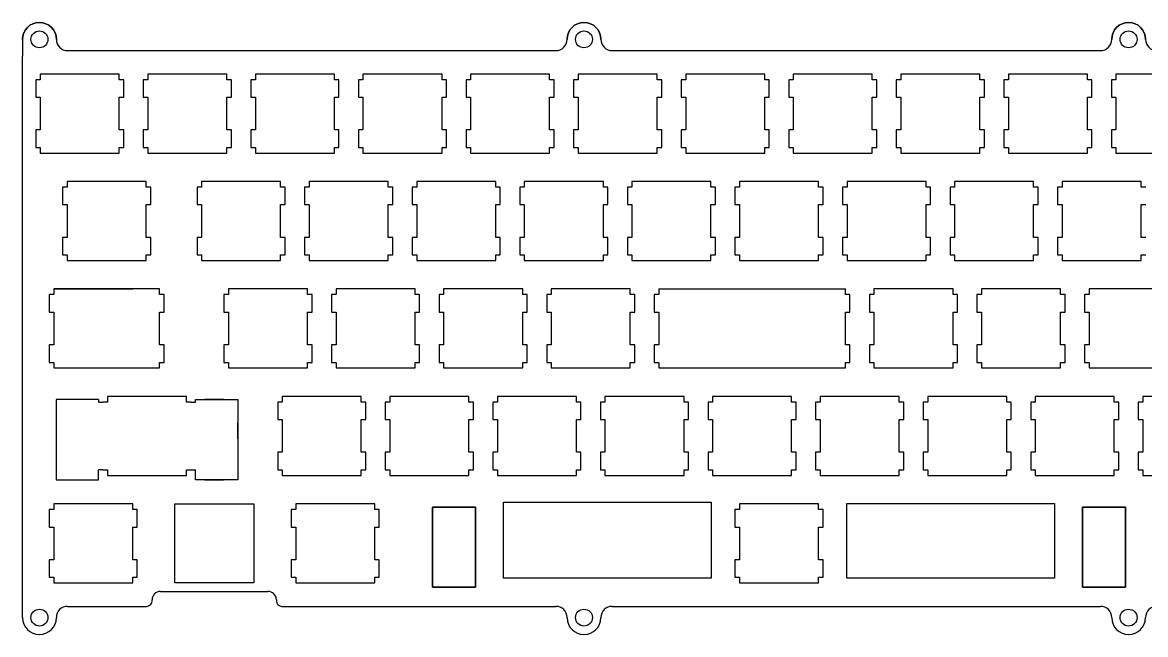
# Model space of a CAD drawing. Header units: millimetres. Extents: x -1 to 391, y -2 to 107.
# Drawn here: x -0.5 to 198.4, y -1.8 to 106.7 of the extents above; entities that cross this region are included whole.
import ezdxf

# ---------------------------------------------------------------- set-up
doc = ezdxf.new("R2010")
doc.units = ezdxf.units.MM

msp = doc.modelspace()

# ---------------------------------------------------------------- linework, layer by layer
for p, q in [((-0.53, 103.72), (-0.53, 100.72)), ((-0.53, 103.72), (-0.53, 100.72)), ((-0.53, 103.72), (-0.53, 100.72)), ((-0.53, 103.72), (-0.53, 100.72)), ((-0.53, 103.72), (-0.53, 100.72)), ((-0.53, 103.72), (-0.53, 100.72)), ((-0.53, 103.72), (-0.53, 100.72)), ((-0.53, 103.72), (-0.53, 100.72)), ((-0.53, 103.72), (-0.53, 100.72)), ((-0.53, 103.72), (-0.53, 100.72)), ((-0.53, 103.72), (-0.53, 100.72)), ((-0.53, 103.72), (-0.53, 100.72)), ((-0.53, 103.72), (-0.53, 100.72)), ((-0.53, 103.72), (-0.53, 100.72)), ((-0.53, 103.72), (-0.53, 100.72)), ((-0.53, 103.72), (-0.53, 100.72)), ((-0.53, 103.72), (-0.53, 100.72)), ((-0.53, 103.72), (-0.53, 100.72)), ((-0.53, 103.72), (-0.53, 100.72)), ((7.47, 101.72), (93.91, 101.72)), ((7.47, 101.72), (93.91, 101.72)), ((7.47, 101.72), (93.91, 101.72)), ((7.47, 101.72), (93.91, 101.72)), ((7.47, 101.72), (93.91, 101.72)), ((7.47, 101.72), (93.91, 101.72)), ((7.47, 101.72), (93.91, 101.72)), ((7.47, 101.72), (93.91, 101.72)), ((7.47, 101.72), (93.91, 101.72)), ((7.47, 101.72), (93.91, 101.72)), ((7.47, 101.72), (93.91, 101.72)), ((7.47, 101.72), (93.91, 101.72)), ((7.47, 101.72), (93.91, 101.72)), ((7.47, 101.72), (93.91, 101.72)), ((7.47, 101.72), (93.91, 101.72)), ((7.47, 101.72), (93.91, 101.72)), ((7.47, 101.72), (93.91, 101.72)), ((7.47, 101.72), (93.91, 101.72)), ((7.47, 101.72), (93.91, 101.72)), ((103.91, 101.72), (190.36, 101.72)), ((103.91, 101.72), (190.36, 101.72)), ((103.91, 101.72), (190.36, 101.72)), ((103.91, 101.72), (190.36, 101.72)), ((103.91, 101.72), (190.36, 101.72)), ((103.91, 101.72), (190.36, 101.72)), ((103.91, 101.72), (190.36, 101.72)), ((103.91, 101.72), (190.36, 101.72)), ((103.91, 101.72), (190.36, 101.72)), ((103.91, 101.72), (190.36, 101.72)), ((103.91, 101.72), (190.36, 101.72)), ((103.91, 101.72), (190.36, 101.72)), ((103.91, 101.72), (190.36, 101.72)), ((103.91, 101.72), (190.36, 101.72)), ((103.91, 101.72), (190.36, 101.72)), ((103.91, 101.72), (190.36, 101.72)), ((103.91, 101.72), (190.36, 101.72)), ((103.91, 101.72), (190.36, 101.72)), ((103.91, 101.72), (190.36, 101.72)), ((-0.53, 4.22), (-0.53, 100.72)), ((-0.53, 4.22), (-0.53, 100.72)), ((-0.53, 4.22), (-0.53, 100.72)), ((-0.53, 4.22), (-0.53, 100.72)), ((-0.53, 4.22), (-0.53, 100.72)), ((-0.53, 4.22), (-0.53, 100.72)), ((-0.53, 4.22), (-0.53, 100.72)), ((-0.53, 4.22), (-0.53, 100.72)), ((-0.53, 4.22), (-0.53, 100.72)), ((-0.53, 4.22), (-0.53, 100.72)), ((-0.53, 4.22), (-0.53, 100.72)), ((-0.53, 4.22), (-0.53, 100.72)), ((-0.53, 4.22), (-0.53, 100.72)), ((-0.53, 4.22), (-0.53, 100.72)), ((-0.53, 4.22), (-0.53, 100.72)), ((-0.53, 4.22), (-0.53, 100.72)), ((-0.53, 4.22), (-0.53, 100.72)), ((-0.53, 4.22), (-0.53, 100.72)), ((-0.53, 4.22), (-0.53, 100.72)), ((23.76, 59.47), (5, 59.47)), ((5, 59.47), (19, 59.47)), ((5, 45.47), (23.76, 45.47)), ((-0.53, 1.22), (-0.53, 4.22)), ((-0.53, 1.22), (-0.53, 4.22)), ((-0.53, 1.22), (-0.53, 4.22)), ((-0.53, 1.22), (-0.53, 4.22)), ((-0.53, 1.22), (-0.53, 4.22)), ((-0.53, 1.22), (-0.53, 4.22)), ((-0.53, 1.22), (-0.53, 4.22)), ((-0.53, 1.22), (-0.53, 4.22)), ((-0.53, 1.22), (-0.53, 4.22)), ((-0.53, 1.22), (-0.53, 4.22)), ((-0.53, 1.22), (-0.53, 4.22)), ((-0.53, 1.22), (-0.53, 4.22)), ((-0.53, 1.22), (-0.53, 4.22)), ((-0.53, 1.22), (-0.53, 4.22)), ((-0.53, 1.22), (-0.53, 4.22)), ((-0.53, 1.22), (-0.53, 4.22)), ((-0.53, 1.22), (-0.53, 4.22)), ((-0.53, 1.22), (-0.53, 4.22)), ((-0.53, 1.22), (-0.53, 4.22)), ((22.43, 4.22), (22.43, 4.37)), ((23.93, 5.87), (42.93, 5.87)), ((44.43, 4.37), (44.43, 4.22)), ((7.47, 3.22), (21.43, 3.22)), ((45.43, 3.22), (93.91, 3.22))]:
    msp.add_line(p, q)
at = {"color": 0}
for p, q in [((2.62, 97.57), (2.62, 96.57)), ((16.62, 97.57), (2.62, 97.57)), ((16.62, 96.57), (16.62, 97.57)), ((21.67, 97.57), (21.67, 96.57)), ((35.67, 97.57), (21.67, 97.57)), ((35.67, 96.57), (35.67, 97.57)), ((40.72, 97.57), (40.72, 96.57)), ((54.72, 97.57), (40.72, 97.57)), ((54.72, 96.57), (54.72, 97.57)), ((59.77, 97.57), (59.77, 96.57)), ((73.77, 97.57), (59.77, 97.57)), ((73.77, 96.57), (73.77, 97.57)), ((78.82, 97.57), (78.82, 96.57)), ((92.82, 97.57), (78.82, 97.57)), ((92.82, 96.57), (92.82, 97.57)), ((97.87, 97.57), (97.87, 96.57)), ((111.87, 97.57), (97.87, 97.57)), ((111.87, 96.57), (111.87, 97.57)), ((116.92, 97.57), (116.92, 96.57)), ((130.92, 97.57), (116.92, 97.57)), ((130.92, 96.57), (130.92, 97.57)), ((135.97, 97.57), (135.97, 96.57)), ((149.97, 97.57), (135.97, 97.57)), ((149.97, 96.57), (149.97, 97.57)), ((155.02, 97.57), (155.02, 96.57)), ((169.02, 97.57), (155.02, 97.57)), ((169.02, 96.57), (169.02, 97.57)), ((174.07, 97.57), (174.07, 96.57)), ((188.07, 97.57), (174.07, 97.57)), ((188.07, 96.57), (188.07, 97.57)), ((193.12, 97.57), (193.12, 96.57)), ((207.12, 97.57), (193.12, 97.57)), ((2.62, 96.57), (1.82, 96.57)), ((1.82, 96.57), (1.82, 93.47)), ((17.42, 96.57), (16.62, 96.57)), ((17.42, 93.47), (17.42, 96.57)), ((21.67, 96.57), (20.87, 96.57)), ((20.87, 96.57), (20.87, 93.47)), ((36.47, 96.57), (35.67, 96.57)), ((36.47, 93.47), (36.47, 96.57)), ((40.72, 96.57), (39.92, 96.57)), ((39.92, 96.57), (39.92, 93.47)), ((55.52, 96.57), (54.72, 96.57)), ((55.52, 93.47), (55.52, 96.57)), ((59.77, 96.57), (58.97, 96.57)), ((58.97, 96.57), (58.97, 93.47)), ((74.57, 96.57), (73.77, 96.57)), ((74.57, 93.47), (74.57, 96.57)), ((78.82, 96.57), (78.02, 96.57)), ((78.02, 96.57), (78.02, 93.47)), ((93.62, 96.57), (92.82, 96.57)), ((93.62, 93.47), (93.62, 96.57)), ((97.87, 96.57), (97.07, 96.57)), ((97.07, 96.57), (97.07, 93.47)), ((112.67, 96.57), (111.87, 96.57)), ((112.67, 93.47), (112.67, 96.57)), ((116.92, 96.57), (116.12, 96.57)), ((116.12, 96.57), (116.12, 93.47)), ((131.72, 96.57), (130.92, 96.57)), ((131.72, 93.47), (131.72, 96.57)), ((135.97, 96.57), (135.17, 96.57)), ((135.17, 96.57), (135.17, 93.47)), ((150.77, 96.57), (149.97, 96.57)), ((150.77, 93.47), (150.77, 96.57)), ((155.02, 96.57), (154.22, 96.57)), ((154.22, 96.57), (154.22, 93.47)), ((169.82, 96.57), (169.02, 96.57)), ((169.82, 93.47), (169.82, 96.57)), ((174.07, 96.57), (173.27, 96.57)), ((173.27, 96.57), (173.27, 93.47)), ((188.87, 96.57), (188.07, 96.57)), ((188.87, 93.47), (188.87, 96.57)), ((193.12, 96.57), (192.32, 96.57)), ((192.32, 96.57), (192.32, 93.47)), ((1.82, 93.47), (2.62, 93.47)), ((2.62, 93.47), (2.62, 87.67)), ((16.62, 87.67), (16.62, 93.47)), ((16.62, 93.47), (17.42, 93.47)), ((20.87, 93.47), (21.67, 93.47)), ((21.67, 93.47), (21.67, 87.67)), ((35.67, 87.67), (35.67, 93.47)), ((35.67, 93.47), (36.47, 93.47)), ((39.92, 93.47), (40.72, 93.47)), ((40.72, 93.47), (40.72, 87.67)), ((54.72, 87.67), (54.72, 93.47)), ((54.72, 93.47), (55.52, 93.47)), ((58.97, 93.47), (59.77, 93.47)), ((59.77, 93.47), (59.77, 87.67)), ((73.77, 87.67), (73.77, 93.47)), ((73.77, 93.47), (74.57, 93.47)), ((78.02, 93.47), (78.82, 93.47)), ((78.82, 93.47), (78.82, 87.67)), ((92.82, 87.67), (92.82, 93.47)), ((92.82, 93.47), (93.62, 93.47)), ((97.07, 93.47), (97.87, 93.47)), ((97.87, 93.47), (97.87, 87.67)), ((111.87, 87.67), (111.87, 93.47)), ((111.87, 93.47), (112.67, 93.47)), ((116.12, 93.47), (116.92, 93.47)), ((116.92, 93.47), (116.92, 87.67)), ((130.92, 87.67), (130.92, 93.47)), ((130.92, 93.47), (131.72, 93.47)), ((135.17, 93.47), (135.97, 93.47)), ((135.97, 93.47), (135.97, 87.67)), ((149.97, 87.67), (149.97, 93.47)), ((149.97, 93.47), (150.77, 93.47)), ((154.22, 93.47), (155.02, 93.47)), ((155.02, 93.47), (155.02, 87.67)), ((169.02, 87.67), (169.02, 93.47)), ((169.02, 93.47), (169.82, 93.47)), ((173.27, 93.47), (174.07, 93.47)), ((174.07, 93.47), (174.07, 87.67)), ((188.07, 87.67), (188.07, 93.47)), ((188.07, 93.47), (188.87, 93.47)), ((192.32, 93.47), (193.12, 93.47)), ((193.12, 93.47), (193.12, 87.67)), ((2.62, 87.67), (1.82, 87.67)), ((1.82, 87.67), (1.82, 84.57)), ((17.42, 87.67), (16.62, 87.67)), ((17.42, 84.57), (17.42, 87.67)), ((21.67, 87.67), (20.87, 87.67)), ((20.87, 87.67), (20.87, 84.57)), ((36.47, 87.67), (35.67, 87.67)), ((36.47, 84.57), (36.47, 87.67)), ((40.72, 87.67), (39.92, 87.67)), ((39.92, 87.67), (39.92, 84.57)), ((55.52, 87.67), (54.72, 87.67)), ((55.52, 84.57), (55.52, 87.67)), ((59.77, 87.67), (58.97, 87.67)), ((58.97, 87.67), (58.97, 84.57)), ((74.57, 87.67), (73.77, 87.67)), ((74.57, 84.57), (74.57, 87.67)), ((78.82, 87.67), (78.02, 87.67)), ((78.02, 87.67), (78.02, 84.57)), ((93.62, 87.67), (92.82, 87.67)), ((93.62, 84.57), (93.62, 87.67)), ((97.87, 87.67), (97.07, 87.67)), ((97.07, 87.67), (97.07, 84.57)), ((112.67, 87.67), (111.87, 87.67)), ((112.67, 84.57), (112.67, 87.67)), ((116.92, 87.67), (116.12, 87.67)), ((116.12, 87.67), (116.12, 84.57)), ((131.72, 87.67), (130.92, 87.67)), ((131.72, 84.57), (131.72, 87.67)), ((135.97, 87.67), (135.17, 87.67)), ((135.17, 87.67), (135.17, 84.57)), ((150.77, 87.67), (149.97, 87.67)), ((150.77, 84.57), (150.77, 87.67)), ((155.02, 87.67), (154.22, 87.67)), ((154.22, 87.67), (154.22, 84.57)), ((169.82, 87.67), (169.02, 87.67)), ((169.82, 84.57), (169.82, 87.67)), ((174.07, 87.67), (173.27, 87.67)), ((173.27, 87.67), (173.27, 84.57)), ((188.87, 87.67), (188.07, 87.67)), ((188.87, 84.57), (188.87, 87.67)), ((193.12, 87.67), (192.32, 87.67)), ((192.32, 87.67), (192.32, 84.57)), ((1.82, 84.57), (2.62, 84.57)), ((2.62, 84.57), (2.62, 83.57)), ((2.62, 83.57), (16.62, 83.57)), ((16.62, 83.57), (16.62, 84.57)), ((16.62, 84.57), (17.42, 84.57)), ((20.87, 84.57), (21.67, 84.57)), ((21.67, 84.57), (21.67, 83.57)), ((21.67, 83.57), (35.67, 83.57)), ((35.67, 83.57), (35.67, 84.57)), ((35.67, 84.57), (36.47, 84.57)), ((39.92, 84.57), (40.72, 84.57)), ((40.72, 84.57), (40.72, 83.57)), ((40.72, 83.57), (54.72, 83.57)), ((54.72, 83.57), (54.72, 84.57)), ((54.72, 84.57), (55.52, 84.57)), ((58.97, 84.57), (59.77, 84.57)), ((59.77, 84.57), (59.77, 83.57)), ((59.77, 83.57), (73.77, 83.57)), ((73.77, 83.57), (73.77, 84.57)), ((73.77, 84.57), (74.57, 84.57)), ((78.02, 84.57), (78.82, 84.57)), ((78.82, 84.57), (78.82, 83.57)), ((78.82, 83.57), (92.82, 83.57)), ((92.82, 83.57), (92.82, 84.57)), ((92.82, 84.57), (93.62, 84.57)), ((97.07, 84.57), (97.87, 84.57)), ((97.87, 84.57), (97.87, 83.57)), ((97.87, 83.57), (111.87, 83.57)), ((111.87, 83.57), (111.87, 84.57)), ((111.87, 84.57), (112.67, 84.57)), ((116.12, 84.57), (116.92, 84.57)), ((116.92, 84.57), (116.92, 83.57)), ((116.92, 83.57), (130.92, 83.57)), ((130.92, 83.57), (130.92, 84.57)), ((130.92, 84.57), (131.72, 84.57)), ((135.17, 84.57), (135.97, 84.57)), ((135.97, 84.57), (135.97, 83.57)), ((135.97, 83.57), (149.97, 83.57)), ((149.97, 83.57), (149.97, 84.57)), ((149.97, 84.57), (150.77, 84.57)), ((154.22, 84.57), (155.02, 84.57)), ((155.02, 84.57), (155.02, 83.57)), ((155.02, 83.57), (169.02, 83.57)), ((169.02, 83.57), (169.02, 84.57)), ((169.02, 84.57), (169.82, 84.57)), ((173.27, 84.57), (174.07, 84.57)), ((174.07, 84.57), (174.07, 83.57)), ((174.07, 83.57), (188.07, 83.57)), ((188.07, 83.57), (188.07, 84.57)), ((188.07, 84.57), (188.87, 84.57)), ((192.32, 84.57), (193.12, 84.57)), ((193.12, 84.57), (193.12, 83.57)), ((193.12, 83.57), (207.12, 83.57)), ((7.38, 78.52), (7.38, 77.52)), ((21.38, 78.52), (7.38, 78.52)), ((21.38, 77.52), (21.38, 78.52)), ((31.19, 78.52), (31.19, 77.52)), ((45.19, 78.52), (31.19, 78.52)), ((45.19, 77.52), (45.19, 78.52)), ((50.24, 78.52), (50.24, 77.52)), ((64.24, 78.52), (50.24, 78.52)), ((64.24, 77.52), (64.24, 78.52)), ((69.29, 78.52), (69.29, 77.52)), ((83.29, 78.52), (69.29, 78.52)), ((83.29, 77.52), (83.29, 78.52)), ((88.34, 78.52), (88.34, 77.52)), ((102.34, 78.52), (88.34, 78.52)), ((102.34, 77.52), (102.34, 78.52)), ((107.39, 78.52), (107.39, 77.52)), ((121.39, 78.52), (107.39, 78.52)), ((121.39, 77.52), (121.39, 78.52)), ((126.44, 78.52), (126.44, 77.52)), ((140.44, 78.52), (126.44, 78.52)), ((140.44, 77.52), (140.44, 78.52)), ((145.49, 78.52), (145.49, 77.52)), ((159.49, 78.52), (145.49, 78.52)), ((159.49, 77.52), (159.49, 78.52)), ((164.54, 78.52), (164.54, 77.52)), ((178.54, 78.52), (164.54, 78.52)), ((178.54, 77.52), (178.54, 78.52)), ((183.59, 78.52), (183.59, 77.52)), ((197.59, 78.52), (183.59, 78.52)), ((197.59, 77.52), (197.59, 78.52)), ((7.38, 77.52), (6.58, 77.52)), ((6.58, 77.52), (6.58, 74.42)), ((22.18, 77.52), (21.38, 77.52)), ((22.18, 74.42), (22.18, 77.52)), ((31.19, 77.52), (30.39, 77.52)), ((30.39, 77.52), (30.39, 74.42)), ((45.99, 77.52), (45.19, 77.52)), ((45.99, 74.42), (45.99, 77.52)), ((50.24, 77.52), (49.44, 77.52)), ((49.44, 77.52), (49.44, 74.42)), ((65.04, 77.52), (64.24, 77.52)), ((65.04, 74.42), (65.04, 77.52)), ((69.29, 77.52), (68.49, 77.52)), ((68.49, 77.52), (68.49, 74.42)), ((84.09, 77.52), (83.29, 77.52)), ((84.09, 74.42), (84.09, 77.52)), ((88.34, 77.52), (87.54, 77.52)), ((87.54, 77.52), (87.54, 74.42)), ((103.14, 77.52), (102.34, 77.52)), ((103.14, 74.42), (103.14, 77.52)), ((107.39, 77.52), (106.59, 77.52)), ((106.59, 77.52), (106.59, 74.42)), ((122.19, 77.52), (121.39, 77.52)), ((122.19, 74.42), (122.19, 77.52)), ((126.44, 77.52), (125.64, 77.52)), ((125.64, 77.52), (125.64, 74.42)), ((141.24, 77.52), (140.44, 77.52)), ((141.24, 74.42), (141.24, 77.52)), ((145.49, 77.52), (144.69, 77.52)), ((144.69, 77.52), (144.69, 74.42)), ((160.29, 77.52), (159.49, 77.52)), ((160.29, 74.42), (160.29, 77.52)), ((164.54, 77.52), (163.74, 77.52)), ((163.74, 77.52), (163.74, 74.42)), ((179.34, 77.52), (178.54, 77.52)), ((179.34, 74.42), (179.34, 77.52)), ((183.59, 77.52), (182.79, 77.52)), ((182.79, 77.52), (182.79, 74.42)), ((198.39, 77.52), (197.59, 77.52)), ((6.58, 74.42), (7.38, 74.42)), ((7.38, 74.42), (7.38, 68.62)), ((21.38, 68.62), (21.38, 74.42)), ((21.38, 74.42), (22.18, 74.42)), ((30.39, 74.42), (31.19, 74.42)), ((31.19, 74.42), (31.19, 68.62)), ((45.19, 68.62), (45.19, 74.42)), ((45.19, 74.42), (45.99, 74.42)), ((49.44, 74.42), (50.24, 74.42)), ((50.24, 74.42), (50.24, 68.62)), ((64.24, 68.62), (64.24, 74.42)), ((64.24, 74.42), (65.04, 74.42)), ((68.49, 74.42), (69.29, 74.42)), ((69.29, 74.42), (69.29, 68.62)), ((83.29, 68.62), (83.29, 74.42)), ((83.29, 74.42), (84.09, 74.42)), ((87.54, 74.42), (88.34, 74.42)), ((88.34, 74.42), (88.34, 68.62)), ((102.34, 68.62), (102.34, 74.42)), ((102.34, 74.42), (103.14, 74.42)), ((106.59, 74.42), (107.39, 74.42)), ((107.39, 74.42), (107.39, 68.62)), ((121.39, 68.62), (121.39, 74.42)), ((121.39, 74.42), (122.19, 74.42)), ((125.64, 74.42), (126.44, 74.42)), ((126.44, 74.42), (126.44, 68.62)), ((140.44, 68.62), (140.44, 74.42)), ((140.44, 74.42), (141.24, 74.42)), ((144.69, 74.42), (145.49, 74.42)), ((145.49, 74.42), (145.49, 68.62)), ((159.49, 68.62), (159.49, 74.42)), ((159.49, 74.42), (160.29, 74.42)), ((163.74, 74.42), (164.54, 74.42)), ((164.54, 74.42), (164.54, 68.62)), ((178.54, 68.62), (178.54, 74.42)), ((178.54, 74.42), (179.34, 74.42)), ((182.79, 74.42), (183.59, 74.42)), ((183.59, 74.42), (183.59, 68.62)), ((197.59, 68.62), (197.59, 74.42)), ((197.59, 74.42), (198.39, 74.42)), ((7.38, 68.62), (6.58, 68.62)), ((6.58, 68.62), (6.58, 65.52)), ((22.18, 68.62), (21.38, 68.62)), ((22.18, 65.52), (22.18, 68.62)), ((31.19, 68.62), (30.39, 68.62)), ((30.39, 68.62), (30.39, 65.52)), ((45.99, 68.62), (45.19, 68.62)), ((45.99, 65.52), (45.99, 68.62)), ((50.24, 68.62), (49.44, 68.62)), ((49.44, 68.62), (49.44, 65.52)), ((65.04, 68.62), (64.24, 68.62)), ((65.04, 65.52), (65.04, 68.62)), ((69.29, 68.62), (68.49, 68.62)), ((68.49, 68.62), (68.49, 65.52)), ((84.09, 68.62), (83.29, 68.62)), ((84.09, 65.52), (84.09, 68.62)), ((88.34, 68.62), (87.54, 68.62)), ((87.54, 68.62), (87.54, 65.52)), ((103.14, 68.62), (102.34, 68.62)), ((103.14, 65.52), (103.14, 68.62)), ((107.39, 68.62), (106.59, 68.62)), ((106.59, 68.62), (106.59, 65.52)), ((122.19, 68.62), (121.39, 68.62)), ((122.19, 65.52), (122.19, 68.62)), ((126.44, 68.62), (125.64, 68.62)), ((125.64, 68.62), (125.64, 65.52)), ((141.24, 68.62), (140.44, 68.62)), ((141.24, 65.52), (141.24, 68.62)), ((145.49, 68.62), (144.69, 68.62)), ((144.69, 68.62), (144.69, 65.52)), ((160.29, 68.62), (159.49, 68.62)), ((160.29, 65.52), (160.29, 68.62)), ((164.54, 68.62), (163.74, 68.62)), ((163.74, 68.62), (163.74, 65.52)), ((179.34, 68.62), (178.54, 68.62)), ((179.34, 65.52), (179.34, 68.62)), ((183.59, 68.62), (182.79, 68.62)), ((182.79, 68.62), (182.79, 65.52)), ((198.39, 68.62), (197.59, 68.62)), ((6.58, 65.52), (7.38, 65.52)), ((7.38, 65.52), (7.38, 64.52)), ((7.38, 64.52), (21.38, 64.52)), ((21.38, 64.52), (21.38, 65.52)), ((21.38, 65.52), (22.18, 65.52)), ((30.39, 65.52), (31.19, 65.52)), ((31.19, 65.52), (31.19, 64.52)), ((31.19, 64.52), (45.19, 64.52)), ((45.19, 64.52), (45.19, 65.52)), ((45.19, 65.52), (45.99, 65.52)), ((49.44, 65.52), (50.24, 65.52)), ((50.24, 65.52), (50.24, 64.52)), ((50.24, 64.52), (64.24, 64.52)), ((64.24, 64.52), (64.24, 65.52)), ((64.24, 65.52), (65.04, 65.52)), ((68.49, 65.52), (69.29, 65.52)), ((69.29, 65.52), (69.29, 64.52)), ((69.29, 64.52), (83.29, 64.52)), ((83.29, 64.52), (83.29, 65.52)), ((83.29, 65.52), (84.09, 65.52)), ((87.54, 65.52), (88.34, 65.52)), ((88.34, 65.52), (88.34, 64.52)), ((88.34, 64.52), (102.34, 64.52)), ((102.34, 64.52), (102.34, 65.52)), ((102.34, 65.52), (103.14, 65.52)), ((106.59, 65.52), (107.39, 65.52)), ((107.39, 65.52), (107.39, 64.52)), ((107.39, 64.52), (121.39, 64.52)), ((121.39, 64.52), (121.39, 65.52)), ((121.39, 65.52), (122.19, 65.52)), ((125.64, 65.52), (126.44, 65.52)), ((126.44, 65.52), (126.44, 64.52)), ((126.44, 64.52), (140.44, 64.52)), ((140.44, 64.52), (140.44, 65.52)), ((140.44, 65.52), (141.24, 65.52)), ((144.69, 65.52), (145.49, 65.52)), ((145.49, 65.52), (145.49, 64.52)), ((145.49, 64.52), (159.49, 64.52)), ((159.49, 64.52), (159.49, 65.52)), ((159.49, 65.52), (160.29, 65.52)), ((163.74, 65.52), (164.54, 65.52)), ((164.54, 65.52), (164.54, 64.52)), ((164.54, 64.52), (178.54, 64.52)), ((178.54, 64.52), (178.54, 65.52)), ((178.54, 65.52), (179.34, 65.52)), ((182.79, 65.52), (183.59, 65.52)), ((183.59, 65.52), (183.59, 64.52)), ((183.59, 64.52), (197.59, 64.52)), ((197.59, 64.52), (197.59, 65.52)), ((197.59, 65.52), (198.39, 65.52)), ((5, 58.47), (4.2, 58.47)), ((4.2, 58.47), (4.2, 55.37)), ((5, 59.47), (5, 58.47)), ((23.76, 58.47), (23.76, 59.47)), ((24.56, 58.47), (23.76, 58.47)), ((24.56, 55.37), (24.56, 58.47)), ((35.96, 58.47), (35.16, 58.47)), ((35.16, 58.47), (35.16, 55.37)), ((35.96, 59.47), (35.96, 58.47)), ((49.96, 59.47), (35.96, 59.47)), ((49.96, 58.47), (49.96, 59.47)), ((50.76, 58.47), (49.96, 58.47)), ((50.76, 55.37), (50.76, 58.47)), ((55.01, 58.47), (54.21, 58.47)), ((54.21, 58.47), (54.21, 55.37)), ((55.01, 59.47), (55.01, 58.47)), ((69.01, 59.47), (55.01, 59.47)), ((69.01, 58.47), (69.01, 59.47)), ((69.81, 58.47), (69.01, 58.47)), ((69.81, 55.37), (69.81, 58.47)), ((74.06, 58.47), (73.26, 58.47)), ((73.26, 58.47), (73.26, 55.37)), ((74.06, 59.47), (74.06, 58.47)), ((88.06, 59.47), (74.06, 59.47)), ((88.06, 58.47), (88.06, 59.47)), ((88.86, 58.47), (88.06, 58.47)), ((88.86, 55.37), (88.86, 58.47)), ((93.11, 58.47), (92.31, 58.47)), ((92.31, 58.47), (92.31, 55.37)), ((93.11, 59.47), (93.11, 58.47)), ((107.11, 59.47), (93.11, 59.47)), ((107.11, 58.47), (107.11, 59.47)), ((107.91, 58.47), (107.11, 58.47)), ((107.91, 55.37), (107.91, 58.47)), ((112.16, 58.47), (111.36, 58.47)), ((111.36, 58.47), (111.36, 55.37)), ((112.16, 59.47), (112.16, 58.47)), ((145.21, 58.47), (145.21, 59.47)), ((146.01, 58.47), (145.21, 58.47)), ((146.01, 55.37), (146.01, 58.47)), ((150.26, 58.47), (149.46, 58.47)), ((149.46, 58.47), (149.46, 55.37)), ((150.26, 59.47), (150.26, 58.47)), ((164.26, 59.47), (150.26, 59.47)), ((164.26, 58.47), (164.26, 59.47)), ((165.06, 58.47), (164.26, 58.47)), ((165.06, 55.37), (165.06, 58.47)), ((169.31, 58.47), (168.51, 58.47)), ((168.51, 58.47), (168.51, 55.37)), ((169.31, 59.47), (169.31, 58.47)), ((183.31, 59.47), (169.31, 59.47)), ((183.31, 58.47), (183.31, 59.47)), ((184.11, 58.47), (183.31, 58.47)), ((184.11, 55.37), (184.11, 58.47)), ((188.36, 58.47), (187.56, 58.47)), ((187.56, 58.47), (187.56, 55.37)), ((188.36, 59.47), (188.36, 58.47)), ((202.36, 59.47), (188.36, 59.47)), ((4.2, 55.37), (5, 55.37)), ((5, 55.37), (5, 49.57)), ((23.76, 49.57), (23.76, 55.37)), ((23.76, 55.37), (24.56, 55.37)), ((35.16, 55.37), (35.96, 55.37)), ((35.96, 55.37), (35.96, 49.57)), ((49.96, 49.57), (49.96, 55.37)), ((49.96, 55.37), (50.76, 55.37)), ((54.21, 55.37), (55.01, 55.37)), ((55.01, 55.37), (55.01, 49.57)), ((69.01, 49.57), (69.01, 55.37)), ((69.01, 55.37), (69.81, 55.37)), ((73.26, 55.37), (74.06, 55.37)), ((74.06, 55.37), (74.06, 49.57)), ((88.06, 49.57), (88.06, 55.37)), ((88.06, 55.37), (88.86, 55.37)), ((92.31, 55.37), (93.11, 55.37)), ((93.11, 55.37), (93.11, 49.57)), ((107.11, 49.57), (107.11, 55.37)), ((107.11, 55.37), (107.91, 55.37)), ((111.36, 55.37), (112.16, 55.37)), ((112.16, 55.37), (112.16, 49.57)), ((145.21, 49.57), (145.21, 55.37)), ((145.21, 55.37), (146.01, 55.37)), ((149.46, 55.37), (150.26, 55.37)), ((150.26, 55.37), (150.26, 49.57)), ((164.26, 49.57), (164.26, 55.37)), ((164.26, 55.37), (165.06, 55.37)), ((168.51, 55.37), (169.31, 55.37)), ((169.31, 55.37), (169.31, 49.57)), ((183.31, 49.57), (183.31, 55.37)), ((183.31, 55.37), (184.11, 55.37)), ((187.56, 55.37), (188.36, 55.37)), ((188.36, 55.37), (188.36, 49.57)), ((5, 49.57), (4.2, 49.57)), ((4.2, 49.57), (4.2, 46.47)), ((24.56, 49.57), (23.76, 49.57)), ((24.56, 46.47), (24.56, 49.57)), ((35.96, 49.57), (35.16, 49.57)), ((35.16, 49.57), (35.16, 46.47)), ((50.76, 49.57), (49.96, 49.57)), ((50.76, 46.47), (50.76, 49.57)), ((55.01, 49.57), (54.21, 49.57)), ((54.21, 49.57), (54.21, 46.47)), ((69.81, 49.57), (69.01, 49.57)), ((69.81, 46.47), (69.81, 49.57)), ((74.06, 49.57), (73.26, 49.57)), ((73.26, 49.57), (73.26, 46.47)), ((88.86, 49.57), (88.06, 49.57)), ((88.86, 46.47), (88.86, 49.57)), ((93.11, 49.57), (92.31, 49.57)), ((92.31, 49.57), (92.31, 46.47)), ((107.91, 49.57), (107.11, 49.57)), ((107.91, 46.47), (107.91, 49.57)), ((112.16, 49.57), (111.36, 49.57)), ((111.36, 49.57), (111.36, 46.47)), ((146.01, 49.57), (145.21, 49.57)), ((146.01, 46.47), (146.01, 49.57)), ((150.26, 49.57), (149.46, 49.57)), ((149.46, 49.57), (149.46, 46.47)), ((165.06, 49.57), (164.26, 49.57)), ((165.06, 46.47), (165.06, 49.57)), ((169.31, 49.57), (168.51, 49.57)), ((168.51, 49.57), (168.51, 46.47)), ((184.11, 49.57), (183.31, 49.57)), ((184.11, 46.47), (184.11, 49.57)), ((188.36, 49.57), (187.56, 49.57)), ((187.56, 49.57), (187.56, 46.47)), ((4.2, 46.47), (5, 46.47)), ((5, 46.47), (5, 45.47)), ((23.76, 45.47), (23.76, 46.47)), ((23.76, 46.47), (24.56, 46.47)), ((35.16, 46.47), (35.96, 46.47)), ((35.96, 46.47), (35.96, 45.47)), ((49.96, 45.47), (49.96, 46.47)), ((49.96, 46.47), (50.76, 46.47)), ((54.21, 46.47), (55.01, 46.47)), ((55.01, 46.47), (55.01, 45.47)), ((69.01, 45.47), (69.01, 46.47)), ((69.01, 46.47), (69.81, 46.47)), ((73.26, 46.47), (74.06, 46.47)), ((74.06, 46.47), (74.06, 45.47)), ((88.06, 45.47), (88.06, 46.47)), ((88.06, 46.47), (88.86, 46.47)), ((92.31, 46.47), (93.11, 46.47)), ((93.11, 46.47), (93.11, 45.47)), ((107.11, 45.47), (107.11, 46.47)), ((107.11, 46.47), (107.91, 46.47)), ((111.36, 46.47), (112.16, 46.47)), ((112.16, 46.47), (112.16, 45.47)), ((145.21, 45.47), (145.21, 46.47)), ((145.21, 46.47), (146.01, 46.47)), ((149.46, 46.47), (150.26, 46.47)), ((150.26, 46.47), (150.26, 45.47)), ((164.26, 45.47), (164.26, 46.47)), ((164.26, 46.47), (165.06, 46.47)), ((168.51, 46.47), (169.31, 46.47)), ((169.31, 46.47), (169.31, 45.47)), ((183.31, 45.47), (183.31, 46.47)), ((183.31, 46.47), (184.11, 46.47)), ((187.56, 46.47), (188.36, 46.47)), ((188.36, 46.47), (188.36, 45.47)), ((35.96, 45.47), (49.96, 45.47)), ((55.01, 45.47), (69.01, 45.47)), ((74.06, 45.47), (88.06, 45.47)), ((93.11, 45.47), (107.11, 45.47)), ((150.26, 45.47), (164.26, 45.47)), ((169.31, 45.47), (183.31, 45.47)), ((188.36, 45.47), (202.36, 45.47)), ((11.27, 39.87), (7.98, 39.87)), ((14.53, 40.42), (14.53, 39.42)), ((28.52, 40.42), (14.53, 40.42)), ((28.52, 39.42), (28.52, 40.42)), ((35.07, 39.87), (31.78, 39.87)), ((45.48, 40.42), (45.48, 39.42)), ((59.48, 40.42), (45.48, 40.42)), ((59.48, 39.42), (59.48, 40.42)), ((64.53, 40.42), (64.53, 39.42)), ((78.53, 40.42), (64.53, 40.42)), ((78.53, 39.42), (78.53, 40.42)), ((83.58, 40.42), (83.58, 39.42)), ((97.58, 40.42), (83.58, 40.42)), ((97.58, 39.42), (97.58, 40.42)), ((102.63, 40.42), (102.63, 39.42)), ((116.63, 40.42), (102.63, 40.42)), ((116.63, 39.42), (116.63, 40.42)), ((121.68, 40.42), (121.68, 39.42)), ((135.68, 40.42), (121.68, 40.42)), ((135.68, 39.42), (135.68, 40.42)), ((140.73, 40.42), (140.73, 39.42)), ((154.73, 40.42), (140.73, 40.42)), ((154.73, 39.42), (154.73, 40.42)), ((159.78, 40.42), (159.78, 39.42)), ((173.78, 40.42), (159.78, 40.42)), ((173.78, 39.42), (173.78, 40.42)), ((178.83, 40.42), (178.83, 39.42)), ((192.83, 40.42), (178.83, 40.42)), ((192.83, 39.42), (192.83, 40.42)), ((197.88, 40.42), (197.88, 39.42)), ((211.88, 40.42), (197.88, 40.42)), ((14.53, 39.42), (13.72, 39.42)), ((29.33, 39.42), (28.52, 39.42)), ((45.48, 39.42), (44.68, 39.42)), ((44.68, 39.42), (44.68, 36.32)), ((60.28, 39.42), (59.48, 39.42)), ((60.28, 36.32), (60.28, 39.42)), ((64.53, 39.42), (63.73, 39.42)), ((63.73, 39.42), (63.73, 36.32)), ((79.33, 39.42), (78.53, 39.42)), ((79.33, 36.32), (79.33, 39.42)), ((83.58, 39.42), (82.78, 39.42)), ((82.78, 39.42), (82.78, 36.32)), ((98.38, 39.42), (97.58, 39.42)), ((98.38, 36.32), (98.38, 39.42)), ((102.63, 39.42), (101.83, 39.42)), ((101.83, 39.42), (101.83, 36.32)), ((117.43, 39.42), (116.63, 39.42)), ((117.43, 36.32), (117.43, 39.42)), ((121.68, 39.42), (120.88, 39.42)), ((120.88, 39.42), (120.88, 36.32)), ((136.48, 39.42), (135.68, 39.42)), ((136.48, 36.32), (136.48, 39.42)), ((140.73, 39.42), (139.93, 39.42)), ((139.93, 39.42), (139.93, 36.32)), ((155.53, 39.42), (154.73, 39.42)), ((155.53, 36.32), (155.53, 39.42)), ((159.78, 39.42), (158.98, 39.42)), ((158.98, 39.42), (158.98, 36.32)), ((174.58, 39.42), (173.78, 39.42)), ((174.58, 36.32), (174.58, 39.42)), ((178.83, 39.42), (178.03, 39.42)), ((178.03, 39.42), (178.03, 36.32)), ((193.63, 39.42), (192.83, 39.42)), ((193.63, 36.32), (193.63, 39.42)), ((197.88, 39.42), (197.08, 39.42)), ((197.08, 39.42), (197.08, 36.32)), ((44.68, 36.32), (45.48, 36.32)), ((45.48, 36.32), (45.48, 30.52)), ((59.48, 30.52), (59.48, 36.32)), ((59.48, 36.32), (60.28, 36.32)), ((63.73, 36.32), (64.53, 36.32)), ((64.53, 36.32), (64.53, 30.52)), ((78.53, 30.52), (78.53, 36.32)), ((78.53, 36.32), (79.33, 36.32)), ((82.78, 36.32), (83.58, 36.32)), ((83.58, 36.32), (83.58, 30.52)), ((97.58, 30.52), (97.58, 36.32)), ((97.58, 36.32), (98.38, 36.32)), ((101.83, 36.32), (102.63, 36.32)), ((102.63, 36.32), (102.63, 30.52)), ((116.63, 30.52), (116.63, 36.32)), ((116.63, 36.32), (117.43, 36.32)), ((120.88, 36.32), (121.68, 36.32)), ((121.68, 36.32), (121.68, 30.52)), ((135.68, 30.52), (135.68, 36.32)), ((135.68, 36.32), (136.48, 36.32)), ((139.93, 36.32), (140.73, 36.32)), ((140.73, 36.32), (140.73, 30.52)), ((154.73, 30.52), (154.73, 36.32)), ((154.73, 36.32), (155.53, 36.32)), ((158.98, 36.32), (159.78, 36.32)), ((159.78, 36.32), (159.78, 30.52)), ((173.78, 30.52), (173.78, 36.32)), ((173.78, 36.32), (174.58, 36.32)), ((178.03, 36.32), (178.83, 36.32)), ((178.83, 36.32), (178.83, 30.52)), ((192.83, 30.52), (192.83, 36.32)), ((192.83, 36.32), (193.63, 36.32)), ((197.08, 36.32), (197.88, 36.32)), ((197.88, 36.32), (197.88, 30.52)), ((5.42, 35.72), (5.42, 32.92)), ((37.63, 32.92), (37.63, 35.72)), ((45.48, 30.52), (44.68, 30.52)), ((44.68, 30.52), (44.68, 27.42)), ((60.28, 30.52), (59.48, 30.52)), ((60.28, 27.42), (60.28, 30.52)), ((64.53, 30.52), (63.73, 30.52)), ((63.73, 30.52), (63.73, 27.42)), ((79.33, 30.52), (78.53, 30.52)), ((79.33, 27.42), (79.33, 30.52)), ((83.58, 30.52), (82.78, 30.52)), ((82.78, 30.52), (82.78, 27.42)), ((98.38, 30.52), (97.58, 30.52)), ((98.38, 27.42), (98.38, 30.52)), ((102.63, 30.52), (101.83, 30.52)), ((101.83, 30.52), (101.83, 27.42)), ((117.43, 30.52), (116.63, 30.52)), ((117.43, 27.42), (117.43, 30.52)), ((121.68, 30.52), (120.88, 30.52)), ((120.88, 30.52), (120.88, 27.42)), ((136.48, 30.52), (135.68, 30.52)), ((136.48, 27.42), (136.48, 30.52)), ((140.73, 30.52), (139.93, 30.52)), ((139.93, 30.52), (139.93, 27.42)), ((155.53, 30.52), (154.73, 30.52)), ((155.53, 27.42), (155.53, 30.52)), ((159.78, 30.52), (158.98, 30.52)), ((158.98, 30.52), (158.98, 27.42)), ((174.58, 30.52), (173.78, 30.52)), ((174.58, 27.42), (174.58, 30.52)), ((178.83, 30.52), (178.03, 30.52)), ((178.03, 30.52), (178.03, 27.42)), ((193.63, 30.52), (192.83, 30.52)), ((193.63, 27.42), (193.63, 30.52)), ((197.88, 30.52), (197.08, 30.52)), ((197.08, 30.52), (197.08, 27.42)), ((13.72, 27.42), (14.53, 27.42)), ((14.53, 27.42), (14.53, 26.42)), ((14.53, 26.42), (28.52, 26.42)), ((28.52, 26.42), (28.52, 27.42)), ((28.52, 27.42), (29.33, 27.42)), ((44.68, 27.42), (45.48, 27.42)), ((45.48, 27.42), (45.48, 26.42)), ((45.48, 26.42), (59.48, 26.42)), ((59.48, 26.42), (59.48, 27.42)), ((59.48, 27.42), (60.28, 27.42)), ((63.73, 27.42), (64.53, 27.42)), ((64.53, 27.42), (64.53, 26.42)), ((64.53, 26.42), (78.53, 26.42)), ((78.53, 26.42), (78.53, 27.42)), ((78.53, 27.42), (79.33, 27.42)), ((82.78, 27.42), (83.58, 27.42)), ((83.58, 27.42), (83.58, 26.42)), ((83.58, 26.42), (97.58, 26.42)), ((97.58, 26.42), (97.58, 27.42)), ((97.58, 27.42), (98.38, 27.42)), ((101.83, 27.42), (102.63, 27.42)), ((102.63, 27.42), (102.63, 26.42)), ((102.63, 26.42), (116.63, 26.42)), ((116.63, 26.42), (116.63, 27.42)), ((116.63, 27.42), (117.43, 27.42)), ((120.88, 27.42), (121.68, 27.42)), ((121.68, 27.42), (121.68, 26.42)), ((121.68, 26.42), (135.68, 26.42)), ((135.68, 26.42), (135.68, 27.42)), ((135.68, 27.42), (136.48, 27.42)), ((139.93, 27.42), (140.73, 27.42)), ((140.73, 27.42), (140.73, 26.42)), ((140.73, 26.42), (154.73, 26.42)), ((154.73, 26.42), (154.73, 27.42)), ((154.73, 27.42), (155.53, 27.42)), ((158.98, 27.42), (159.78, 27.42)), ((159.78, 27.42), (159.78, 26.42)), ((159.78, 26.42), (173.78, 26.42)), ((173.78, 26.42), (173.78, 27.42)), ((173.78, 27.42), (174.58, 27.42)), ((178.03, 27.42), (178.83, 27.42)), ((178.83, 27.42), (178.83, 26.42)), ((178.83, 26.42), (192.83, 26.42)), ((192.83, 26.42), (192.83, 27.42)), ((192.83, 27.42), (193.63, 27.42)), ((197.08, 27.42), (197.88, 27.42)), ((197.88, 27.42), (197.88, 26.42)), ((197.88, 26.42), (211.88, 26.42)), ((7.98, 25.67), (11.27, 25.67)), ((31.78, 25.67), (35.07, 25.67)), ((5, 20.37), (4.2, 20.37)), ((4.2, 20.37), (4.2, 17.27)), ((5, 21.37), (5, 20.37)), ((19, 21.37), (5, 21.37)), ((19, 20.37), (19, 21.37)), ((19.8, 20.37), (19, 20.37)), ((19.8, 17.27), (19.8, 20.37)), ((47.86, 20.37), (47.06, 20.37)), ((47.06, 20.37), (47.06, 17.27)), ((47.86, 21.37), (47.86, 20.37)), ((61.86, 21.37), (47.86, 21.37)), ((61.86, 20.37), (61.86, 21.37)), ((62.66, 20.37), (61.86, 20.37)), ((62.66, 17.27), (62.66, 20.37)), ((126.44, 20.37), (125.64, 20.37)), ((125.64, 20.37), (125.64, 17.27)), ((126.44, 21.37), (126.44, 20.37)), ((140.44, 21.37), (126.44, 21.37)), ((140.44, 20.37), (140.44, 21.37)), ((141.24, 20.37), (140.44, 20.37)), ((141.24, 17.27), (141.24, 20.37)), ((4.2, 17.27), (5, 17.27)), ((5, 17.27), (5, 11.47)), ((19, 11.47), (19, 17.27)), ((19, 17.27), (19.8, 17.27)), ((47.06, 17.27), (47.86, 17.27)), ((47.86, 17.27), (47.86, 11.47)), ((61.86, 11.47), (61.86, 17.27)), ((61.86, 17.27), (62.66, 17.27)), ((125.64, 17.27), (126.44, 17.27)), ((126.44, 17.27), (126.44, 11.47)), ((140.44, 11.47), (140.44, 17.27)), ((140.44, 17.27), (141.24, 17.27)), ((5, 11.47), (4.2, 11.47)), ((4.2, 11.47), (4.2, 8.37)), ((19.8, 11.47), (19, 11.47)), ((19.8, 8.37), (19.8, 11.47)), ((47.86, 11.47), (47.06, 11.47)), ((47.06, 11.47), (47.06, 8.37)), ((62.66, 11.47), (61.86, 11.47)), ((62.66, 8.37), (62.66, 11.47)), ((126.44, 11.47), (125.64, 11.47)), ((125.64, 11.47), (125.64, 8.37)), ((141.24, 11.47), (140.44, 11.47)), ((141.24, 8.37), (141.24, 11.47)), ((4.2, 8.37), (5, 8.37)), ((5, 8.37), (5, 7.37)), ((19, 7.37), (19, 8.37)), ((19, 8.37), (19.8, 8.37)), ((47.06, 8.37), (47.86, 8.37)), ((47.86, 8.37), (47.86, 7.37)), ((61.86, 7.37), (61.86, 8.37)), ((61.86, 8.37), (62.66, 8.37)), ((125.64, 8.37), (126.44, 8.37)), ((126.44, 8.37), (126.44, 7.37)), ((140.44, 7.37), (140.44, 8.37)), ((140.44, 8.37), (141.24, 8.37)), ((5, 7.37), (19, 7.37)), ((47.86, 7.37), (61.86, 7.37)), ((126.44, 7.37), (140.44, 7.37))]:
    msp.add_line(p, q, dxfattribs=at)
at = {"lineweight": -3}
for p, q in [((112.16, 59.47), (145.21, 59.47)), ((112.16, 45.47), (145.21, 45.47)), ((12.95, 39.87), (5.42, 39.87)), ((5.42, 39.87), (5.42, 25.67)), ((12.95, 39.87), (12.95, 39.42)), ((30.1, 39.87), (31.78, 39.87)), ((30.1, 39.42), (30.1, 39.87)), ((31.78, 39.87), (37.63, 39.87)), ((37.63, 39.87), (37.63, 25.67)), ((12.95, 39.42), (13.72, 39.42)), ((29.33, 39.42), (30.1, 39.42)), ((13.72, 27.42), (12.95, 27.42)), ((12.95, 26.65), (12.95, 27.42)), ((12.95, 25.67), (12.95, 26.65)), ((29.33, 27.42), (30.1, 27.42)), ((30.1, 26.65), (30.1, 27.42)), ((30.1, 25.67), (30.1, 26.65)), ((5.42, 25.67), (12.95, 25.67)), ((37.63, 25.67), (30.1, 25.67)), ((103.91, 3.22), (190.36, 3.22))]:
    msp.add_line(p, q, dxfattribs=at)
at = {"extrusion": (0, 1, 0)}
msp.add_line((23.76, 45.47), (23.76, 45.47, 1.5), dxfattribs=at)
at = {"extrusion": (-1, 0, 0)}
msp.add_line((23.76, 45.47), (23.76, 45.47, 1.5), dxfattribs=at)
for points in [[(-0.53, 103.72, -1), (5.47, 103.72, 0.414214), (7.47, 101.72), (93.91, 101.72, 0.414214), (95.91, 103.72, -1), (101.91, 103.72)], [(192.36, 103.72, -1), (198.36, 103.72, 0.414214), (200.36, 101.72), (286.8, 101.72, 0.414214), (288.8, 103.72, -1), (294.8, 103.72, 0.414214), (296.8, 101.72), (383.24, 101.72, 0.414214), (385.24, 103.72, -1), (391.24, 103.72)], [(101.91, 103.72, 0.414214), (103.91, 101.72), (190.36, 101.72, 0.414214), (192.36, 103.72)]]:
    msp.add_lwpolyline(points, format="xyb")
for points in [[(40.43, 7.37), (26.43, 7.37), (26.43, 21.37), (40.43, 21.37)], [(79.67, 20.82), (72.09, 20.82), (72.09, 6.62), (79.67, 6.62)], [(72.09, 6.62), (72.09, 20.82), (79.67, 20.82), (79.67, 6.62)], [(72.09, 6.62), (79.67, 6.62), (79.67, 20.82), (72.09, 20.82)], [(84.67, 21.66), (121.44, 21.66), (121.44, 8.22), (84.67, 8.22)], [(145.44, 21.42), (182.22, 21.42), (182.22, 8.22), (145.44, 8.22)], [(187.22, 20.82), (187.22, 6.62), (194.79, 6.62), (194.79, 20.82)], [(187.22, 6.62), (187.22, 20.82), (194.79, 20.82), (194.79, 6.62)]]:
    msp.add_lwpolyline(points, close=True)
for centre in [(2.47, 103.72), (98.91, 103.72), (195.36, 103.72), (2.47, 1.22), (98.91, 1.22), (195.36, 1.22)]:
    msp.add_circle(centre, 1.5)
for centre, radius, start, end in [((2.47, 103.72), 3, 0, 180), ((2.47, 103.72), 3, 0, 180), ((2.47, 103.72), 3, 0, 180), ((2.47, 103.72), 3, 0, 180), ((2.47, 103.72), 3, 0, 180), ((2.47, 103.72), 3, 0, 180), ((2.47, 103.72), 3, 0, 180), ((2.47, 103.72), 3, 0, 180), ((2.47, 103.72), 3, 0, 180), ((2.47, 103.72), 3, 0, 180), ((2.47, 103.72), 3, 0, 180), ((2.47, 103.72), 3, 0, 180), ((2.47, 103.72), 3, 0, 180), ((2.47, 103.72), 3, 0, 180), ((2.47, 103.72), 3, 0, 180), ((2.47, 103.72), 3, 0, 180), ((2.47, 103.72), 3, 0, 180), ((2.47, 103.72), 3, 0, 180), ((2.47, 103.72), 3, 0, 180), ((98.91, 103.72), 3, 0, 180), ((98.91, 103.72), 3, 0, 180), ((98.91, 103.72), 3, 0, 180), ((98.91, 103.72), 3, 0, 180), ((98.91, 103.72), 3, 0, 180), ((98.91, 103.72), 3, 0, 180), ((98.91, 103.72), 3, 0, 180), ((98.91, 103.72), 3, 0, 180), ((98.91, 103.72), 3, 0, 180), ((98.91, 103.72), 3, 0, 180), ((98.91, 103.72), 3, 0, 180), ((98.91, 103.72), 3, 0, 180), ((98.91, 103.72), 3, 0, 180), ((98.91, 103.72), 3, 0, 180), ((98.91, 103.72), 3, 0, 180), ((98.91, 103.72), 3, 0, 180), ((98.91, 103.72), 3, 0, 180), ((98.91, 103.72), 3, 0, 180), ((98.91, 103.72), 3, 0, 180), ((195.36, 103.72), 3, 0, 180), ((195.36, 103.72), 3, 0, 180), ((195.36, 103.72), 3, 0, 180), ((195.36, 103.72), 3, 0, 180), ((195.36, 103.72), 3, 0, 180), ((195.36, 103.72), 3, 0, 180), ((195.36, 103.72), 3, 0, 180), ((195.36, 103.72), 3, 0, 180), ((195.36, 103.72), 3, 0, 180), ((195.36, 103.72), 3, 0, 180), ((195.36, 103.72), 3, 0, 180), ((195.36, 103.72), 3, 0, 180), ((195.36, 103.72), 3, 0, 180), ((195.36, 103.72), 3, 0, 180), ((195.36, 103.72), 3, 0, 180), ((195.36, 103.72), 3, 0, 180), ((195.36, 103.72), 3, 0, 180), ((195.36, 103.72), 3, 0, 180), ((195.36, 103.72), 3, 0, 180), ((7.47, 103.72), 2, 180, 270), ((7.47, 103.72), 2, 180, 270), ((7.47, 103.72), 2, 180, 270), ((7.47, 103.72), 2, 180, 270), ((7.47, 103.72), 2, 180, 270), ((7.47, 103.72), 2, 180, 270), ((7.47, 103.72), 2, 180, 270), ((7.47, 103.72), 2, 180, 270), ((7.47, 103.72), 2, 180, 270), ((7.47, 103.72), 2, 180, 270), ((7.47, 103.72), 2, 180, 270), ((7.47, 103.72), 2, 180, 270), ((7.47, 103.72), 2, 180, 270), ((7.47, 103.72), 2, 180, 270), ((7.47, 103.72), 2, 180, 270), ((7.47, 103.72), 2, 180, 270), ((7.47, 103.72), 2, 180, 270), ((7.47, 103.72), 2, 180, 270), ((7.47, 103.72), 2, 180, 270), ((93.91, 103.72), 2, 270, 0), ((93.91, 103.72), 2, 270, 0), ((93.91, 103.72), 2, 270, 0), ((93.91, 103.72), 2, 270, 0), ((93.91, 103.72), 2, 270, 0), ((93.91, 103.72), 2, 270, 0), ((93.91, 103.72), 2, 270, 0), ((93.91, 103.72), 2, 270, 0), ((93.91, 103.72), 2, 270, 0), ((93.91, 103.72), 2, 270, 0), ((93.91, 103.72), 2, 270, 0), ((93.91, 103.72), 2, 270, 0), ((93.91, 103.72), 2, 270, 0), ((93.91, 103.72), 2, 270, 0), ((93.91, 103.72), 2, 270, 0), ((93.91, 103.72), 2, 270, 0), ((93.91, 103.72), 2, 270, 0), ((93.91, 103.72), 2, 270, 0), ((93.91, 103.72), 2, 270, 0), ((93.91, 103.72), 2, 270, 0), ((103.91, 103.72), 2, 180, 270), ((103.91, 103.72), 2, 180, 270), ((103.91, 103.72), 2, 180, 270), ((103.91, 103.72), 2, 180, 270), ((103.91, 103.72), 2, 180, 270), ((103.91, 103.72), 2, 180, 270), ((103.91, 103.72), 2, 180, 270), ((103.91, 103.72), 2, 180, 270), ((103.91, 103.72), 2, 180, 270), ((103.91, 103.72), 2, 180, 270), ((103.91, 103.72), 2, 180, 270), ((103.91, 103.72), 2, 180, 270), ((103.91, 103.72), 2, 180, 270), ((103.91, 103.72), 2, 180, 270), ((103.91, 103.72), 2, 180, 270), ((103.91, 103.72), 2, 180, 270), ((103.91, 103.72), 2, 180, 270), ((103.91, 103.72), 2, 180, 270), ((103.91, 103.72), 2, 180, 270), ((190.36, 103.72), 2, 270, 0), ((190.36, 103.72), 2, 270, 0), ((190.36, 103.72), 2, 270, 0), ((190.36, 103.72), 2, 270, 0), ((190.36, 103.72), 2, 270, 0), ((190.36, 103.72), 2, 270, 0), ((190.36, 103.72), 2, 270, 0), ((190.36, 103.72), 2, 270, 0), ((190.36, 103.72), 2, 270, 0), ((190.36, 103.72), 2, 270, 0), ((190.36, 103.72), 2, 270, 0), ((190.36, 103.72), 2, 270, 0), ((190.36, 103.72), 2, 270, 0), ((190.36, 103.72), 2, 270, 0), ((190.36, 103.72), 2, 270, 0), ((190.36, 103.72), 2, 270, 0), ((190.36, 103.72), 2, 270, 0), ((190.36, 103.72), 2, 270, 0), ((190.36, 103.72), 2, 270, 0), ((190.36, 103.72), 2, 270, 0), ((200.36, 103.72), 2, 180, 270), ((200.36, 103.72), 2, 180, 270), ((200.36, 103.72), 2, 180, 270), ((200.36, 103.72), 2, 180, 270), ((200.36, 103.72), 2, 180, 270), ((200.36, 103.72), 2, 180, 270), ((200.36, 103.72), 2, 180, 270), ((200.36, 103.72), 2, 180, 270), ((200.36, 103.72), 2, 180, 270), ((200.36, 103.72), 2, 180, 270), ((200.36, 103.72), 2, 180, 270), ((200.36, 103.72), 2, 180, 270), ((200.36, 103.72), 2, 180, 270), ((200.36, 103.72), 2, 180, 270), ((200.36, 103.72), 2, 180, 270), ((200.36, 103.72), 2, 180, 270), ((200.36, 103.72), 2, 180, 270), ((200.36, 103.72), 2, 180, 270), ((200.36, 103.72), 2, 180, 270), ((21.43, 4.22), 1, 270, 0), ((23.93, 4.37), 1.5, 90, 180), ((42.93, 4.37), 1.5, 0, 90), ((45.43, 4.22), 1, 180, 270), ((7.47, 1.22), 2, 90, 180), ((93.91, 1.22), 2, 360, 90), ((93.91, 1.22), 2, 360, 90), ((93.91, 1.22), 2, 360, 90), ((93.91, 1.22), 2, 360, 90), ((93.91, 1.22), 2, 360, 90), ((93.91, 1.22), 2, 360, 90), ((93.91, 1.22), 2, 360, 90), ((93.91, 1.22), 2, 360, 90), ((93.91, 1.22), 2, 360, 90), ((93.91, 1.22), 2, 360, 90), ((93.91, 1.22), 2, 360, 90), ((93.91, 1.22), 2, 360, 90), ((93.91, 1.22), 2, 360, 90), ((93.91, 1.22), 2, 360, 90), ((93.91, 1.22), 2, 360, 90), ((93.91, 1.22), 2, 360, 90), ((93.91, 1.22), 2, 360, 90), ((93.91, 1.22), 2, 360, 90), ((93.91, 1.22), 2, 360, 90), ((93.91, 1.22), 2, 360, 90), ((103.91, 1.22), 2, 90, 180), ((103.91, 1.22), 2, 90, 180), ((103.91, 1.22), 2, 90, 180), ((103.91, 1.22), 2, 90, 180), ((103.91, 1.22), 2, 90, 180), ((103.91, 1.22), 2, 90, 180), ((103.91, 1.22), 2, 90, 180), ((103.91, 1.22), 2, 90, 180), ((103.91, 1.22), 2, 90, 180), ((103.91, 1.22), 2, 90, 180), ((103.91, 1.22), 2, 90, 180), ((103.91, 1.22), 2, 90, 180), ((103.91, 1.22), 2, 90, 180), ((103.91, 1.22), 2, 90, 180), ((103.91, 1.22), 2, 90, 180), ((103.91, 1.22), 2, 90, 180), ((103.91, 1.22), 2, 90, 180), ((103.91, 1.22), 2, 90, 180), ((103.91, 1.22), 2, 90, 180), ((103.91, 1.22), 2, 90, 180), ((103.91, 1.22), 2, 90, 180), ((103.91, 1.22), 2, 90, 180), ((103.91, 1.22), 2, 90, 180), ((103.91, 1.22), 2, 90, 180), ((103.91, 1.22), 2, 90, 180), ((103.91, 1.22), 2, 90, 180), ((103.91, 1.22), 2, 90, 180), ((103.91, 1.22), 2, 90, 180), ((103.91, 1.22), 2, 90, 180), ((103.91, 1.22), 2, 90, 180), ((103.91, 1.22), 2, 90, 180), ((103.91, 1.22), 2, 90, 180), ((103.91, 1.22), 2, 90, 180), ((103.91, 1.22), 2, 90, 180), ((103.91, 1.22), 2, 90, 180), ((103.91, 1.22), 2, 90, 180), ((103.91, 1.22), 2, 90, 180), ((103.91, 1.22), 2, 90, 180), ((103.91, 1.22), 2, 90, 180), ((190.36, 1.22), 2, 360, 90), ((190.36, 1.22), 2, 360, 90), ((190.36, 1.22), 2, 360, 90), ((190.36, 1.22), 2, 360, 90), ((190.36, 1.22), 2, 360, 90), ((190.36, 1.22), 2, 360, 90), ((190.36, 1.22), 2, 360, 90), ((190.36, 1.22), 2, 360, 90), ((190.36, 1.22), 2, 360, 90), ((190.36, 1.22), 2, 360, 90), ((190.36, 1.22), 2, 360, 90), ((190.36, 1.22), 2, 360, 90), ((190.36, 1.22), 2, 360, 90), ((190.36, 1.22), 2, 360, 90), ((190.36, 1.22), 2, 360, 90), ((190.36, 1.22), 2, 360, 90), ((190.36, 1.22), 2, 360, 90), ((190.36, 1.22), 2, 360, 90), ((190.36, 1.22), 2, 360, 90), ((190.36, 1.22), 2, 360, 90), ((200.36, 1.22), 2, 90, 180), ((200.36, 1.22), 2, 90, 180), ((200.36, 1.22), 2, 90, 180), ((200.36, 1.22), 2, 90, 180), ((200.36, 1.22), 2, 90, 180), ((200.36, 1.22), 2, 90, 180), ((200.36, 1.22), 2, 90, 180), ((200.36, 1.22), 2, 90, 180), ((200.36, 1.22), 2, 90, 180), ((200.36, 1.22), 2, 90, 180), ((200.36, 1.22), 2, 90, 180), ((200.36, 1.22), 2, 90, 180), ((200.36, 1.22), 2, 90, 180), ((200.36, 1.22), 2, 90, 180), ((200.36, 1.22), 2, 90, 180), ((200.36, 1.22), 2, 90, 180), ((200.36, 1.22), 2, 90, 180), ((200.36, 1.22), 2, 90, 180), ((200.36, 1.22), 2, 90, 180), ((200.36, 1.22), 2, 90, 180), ((2.47, 1.22), 3, 180, 0), ((98.91, 1.22), 3, 180, 0), ((98.91, 1.22), 3, 180, 0), ((98.91, 1.22), 3, 180, 0), ((98.91, 1.22), 3, 180, 0), ((98.91, 1.22), 3, 180, 0), ((98.91, 1.22), 3, 180, 0), ((98.91, 1.22), 3, 180, 0), ((98.91, 1.22), 3, 180, 0), ((98.91, 1.22), 3, 180, 0), ((98.91, 1.22), 3, 180, 0), ((98.91, 1.22), 3, 180, 0), ((98.91, 1.22), 3, 180, 0), ((98.91, 1.22), 3, 180, 0), ((98.91, 1.22), 3, 180, 0), ((98.91, 1.22), 3, 180, 0), ((98.91, 1.22), 3, 180, 0), ((98.91, 1.22), 3, 180, 0), ((98.91, 1.22), 3, 180, 0), ((98.91, 1.22), 3, 180, 0), ((98.91, 1.22), 3, 180, 0), ((195.36, 1.22), 3, 180, 0), ((195.36, 1.22), 3, 180, 0), ((195.36, 1.22), 3, 180, 0), ((195.36, 1.22), 3, 180, 0), ((195.36, 1.22), 3, 180, 0), ((195.36, 1.22), 3, 180, 0), ((195.36, 1.22), 3, 180, 0), ((195.36, 1.22), 3, 180, 0), ((195.36, 1.22), 3, 180, 0), ((195.36, 1.22), 3, 180, 0), ((195.36, 1.22), 3, 180, 0), ((195.36, 1.22), 3, 180, 0), ((195.36, 1.22), 3, 180, 0), ((195.36, 1.22), 3, 180, 0), ((195.36, 1.22), 3, 180, 0), ((195.36, 1.22), 3, 180, 0), ((195.36, 1.22), 3, 180, 0), ((195.36, 1.22), 3, 180, 0), ((195.36, 1.22), 3, 180, 0), ((195.36, 1.22), 3, 180, 360)]:
    msp.add_arc(centre, radius, start, end)

doc.saveas('drawing.dxf')
